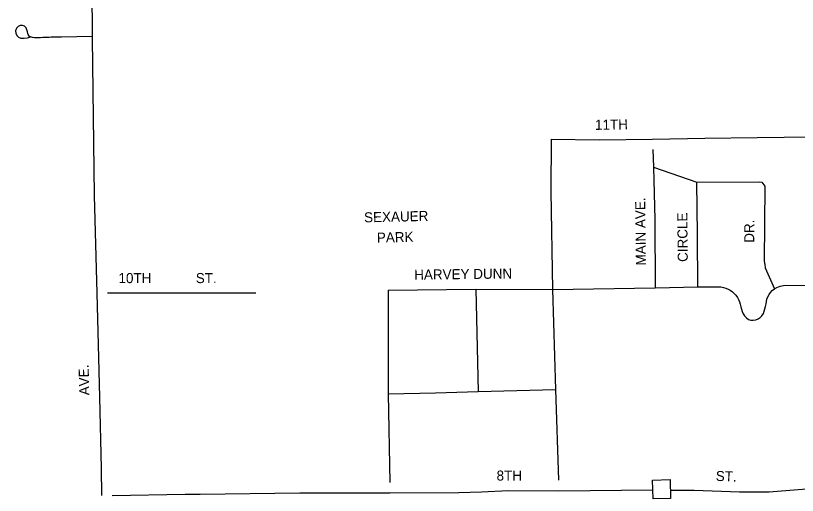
# Model space of a CAD drawing. Extents: x 2204114 to 2230821, y 16088589 to 16113844.
# Drawn here: x 2213332 to 2217064, y 16106034 to 16108326 of the extents above; entities that cross this region are included whole.
import ezdxf

# ---------------------------------------------------------------- set-up
doc = ezdxf.new("R2010")
doc.units = 0
for name, color, linetype in [('L10', 7, 'Continuous'), ('L3', 7, 'Continuous'), ('L9', 7, 'Continuous')]:
    doc.layers.add(name, color=color, linetype=linetype)

msp = doc.modelspace()

# ---------------------------------------------------------------- linework, layer by layer
at = {"layer": 'L3'}
for p, q in [((2213335.5, 16108265), (2213331.9, 16108253.5)), ((2213343.4, 16108273.7), (2213335.5, 16108265)), ((2213353.7, 16108278.6), (2213343.4, 16108273.7)), ((2213364.5, 16108278.8), (2213353.7, 16108278.6)), ((2213374.3, 16108274.7), (2213364.5, 16108278.8)), ((2213381.5, 16108266.8), (2213374.3, 16108274.7)), ((2213385.7, 16108257.5), (2213381.5, 16108266.8)), ((2213388.2, 16108248.2), (2213385.7, 16108257.5)), ((2213331.9, 16108253.5), (2213332.5, 16108241.6)), ((2213332.5, 16108241.6), (2213337.3, 16108230.8)), ((2213337.3, 16108230.8), (2213345.9, 16108222.5)), ((2213345.9, 16108222.5), (2213356.8, 16108217.7)), ((2213356.8, 16108217.7), (2213372.3, 16108217.4)), ((2213372.3, 16108217.4), (2213388.9, 16108219.6)), ((2213389.9, 16108240.7), (2213388.2, 16108248.2)), ((2213388.9, 16108219.6), (2213403.3, 16108223.6)), ((2213391.8, 16108235.2), (2213389.9, 16108240.7)), ((2213394.5, 16108230.2), (2213391.8, 16108235.2)), ((2213398.6, 16108226.2), (2213394.5, 16108230.2)), ((2213403.3, 16108223.6), (2213398.6, 16108226.2)), ((2213411.9, 16108221.1), (2213403.3, 16108223.6)), ((2213421.5, 16108220), (2213411.9, 16108221.1)), ((2213431, 16108219.9), (2213421.5, 16108220)), ((2213441, 16108220.1), (2213431, 16108219.9)), ((2213451.2, 16108220.1), (2213441, 16108220.1)), ((2213461.4, 16108220.4), (2213451.2, 16108220.1)), ((2213471.6, 16108220.8), (2213461.4, 16108220.4)), ((2213481.9, 16108221.1), (2213471.6, 16108220.8)), ((2213492.1, 16108221.6), (2213481.9, 16108221.1)), ((2213502.2, 16108222), (2213492.1, 16108221.6)), ((2213512.3, 16108222.3), (2213502.2, 16108222)), ((2213522.4, 16108222.6), (2213512.3, 16108222.3)), ((2213532, 16108222.9), (2213522.4, 16108222.6)), ((2213541.3, 16108223), (2213532, 16108222.9)), ((2213550.6, 16108223.1), (2213541.3, 16108223)), ((2213697.5, 16108225.7), (2213550.6, 16108223.1)), ((2216373.9, 16107686), (2216377.1, 16107601.5)), ((2216377.1, 16107601.5), (2216585, 16107530.5)), ((2215895.2, 16107017.2), (2216385, 16107025.9)), ((2216385, 16107025.9), (2216589.9, 16107030.8)), ((2215111.1, 16107014.4), (2215110.5, 16106519.2)), ((2215111.1, 16107014.4), (2215528.7, 16107019.7)), ((2215528.7, 16107019.7), (2215540, 16106530.7)), ((2215528.7, 16107019.7), (2215895.2, 16107017.2)), ((2215895.2, 16107017.2), (2215910.4, 16106539.7)), ((2215540, 16106530.7), (2215910.4, 16106539.7)), ((2215910.4, 16106539.7), (2215924.6, 16106106)), ((2215110.5, 16106519.2), (2215118.6, 16106095.8)), ((2213740.2, 16106162.4), (2213742.6, 16106033.4)), ((2215926.2, 16106056), (2216374, 16106059.8)), ((2214213.4, 16106040.2), (2214688.8, 16106046.1))]:
    msp.add_line(p, q, dxfattribs=at)
for points in [[(2213699.6, 16108715.3), (2213696, 16108465.3), (2213697.5, 16108215.7), (2213700.6, 16107965.8), (2213703.9, 16107715.9), (2213706.8, 16107466), (2213719.7, 16106999.9)], [(2215888.3, 16107735), (2215887.1, 16107485.2), (2215895.2, 16107017.2)], [(2215888.3, 16107735), (2216120.5, 16107732), (2216372, 16107736)], [(2216372, 16107736), (2216622.1, 16107739.7), (2216871.9, 16107742.7), (2217260.5, 16107748.2)], [(2216377.1, 16107601.5), (2216384.2, 16107351.7), (2216385, 16107025.9)], [(2216585, 16107530.5), (2216883, 16107531.9), (2216894.2, 16107530.4), (2216908.5, 16107511.1), (2216905.9, 16107152.4), (2216908.7, 16107136.8), (2216910.8, 16107120.7), (2216956, 16107020.5)], [(2216589.9, 16107030.8), (2216587.8, 16107280.8), (2216585, 16107530.5)], [(2216589.9, 16107030.8), (2216687.6, 16107030.6), (2216699.6, 16107029.6), (2216711.1, 16107026.5), (2216722.8, 16107023.3), (2216734, 16107019.4), (2216744.4, 16107013.5), (2216754.3, 16107006.6), (2216763.5, 16106998.8), (2216771.3, 16106989.7), (2216778.2, 16106979.7), (2216783.8, 16106969.2), (2216788.4, 16106958.2), (2216792, 16106946.8), (2216795.1, 16106935.2), (2216797.8, 16106923.5), (2216801.1, 16106911.9), (2216806, 16106901), (2216812.8, 16106891), (2216821, 16106882.1), (2216830.4, 16106874.5), (2216841.6, 16106871.3), (2216853.8, 16106870.8), (2216865.6, 16106872.9), (2216876.9, 16106877.2), (2216887.2, 16106883.4), (2216895.6, 16106891.8), (2216902, 16106902), (2216906.1, 16106913.3), (2216909.8, 16106924.7), (2216912.4, 16106936.4), (2216914.8, 16106948.2), (2216916.7, 16106960), (2216919.4, 16106971.7), (2216923.8, 16106982.9), (2216929.9, 16106993.4), (2216936.8, 16107003.1), (2216944.9, 16107012), (2216956, 16107020.5)], [(2216956, 16107020.5), (2216966.3, 16107027.2), (2216983.1, 16107033.3), (2217006.7, 16107037.5), (2217225.7, 16107035.9)], [(2213719.7, 16106999.9), (2213726.2, 16106753.3), (2213732, 16106503.4), (2213740.2, 16106162.4)], [(2214426.2, 16106999.8), (2214381.4, 16106999.8), (2214361.4, 16106999.8), (2214341.4, 16106999.8), (2214321.4, 16106999.8), (2214301.6, 16106999.8), (2214281.6, 16106999.8), (2214261.6, 16106999.8), (2214241.6, 16106999.8), (2214221.6, 16106999.8), (2214201.6, 16106999.8), (2214181.6, 16106999.8), (2214161.6, 16106999.9), (2214141.6, 16106999.9), (2214121.6, 16106999.9), (2214101.6, 16106999.9), (2214081.6, 16106999.9), (2214061.6, 16106999.9), (2214041.6, 16106999.9), (2213769.8, 16106999.9)], [(2214479, 16107000), (2214454, 16107000.1), (2214426.2, 16106999.8)], [(2215110.5, 16106519.2), (2215335.9, 16106523.7), (2215540, 16106530.7)], [(2215556.1, 16106051.5), (2215684.5, 16106056.5), (2215926.2, 16106056)], [(2216458.1, 16106059.6), (2216572.3, 16106058.4), (2216787.7, 16106051.2), (2216855.4, 16106050.4)], [(2216855.4, 16106050.4), (2216929.2, 16106051), (2217148.2, 16106068.1), (2217273.8, 16106076.5)], [(2213792.6, 16106034.1), (2214140.9, 16106039.2), (2214213.4, 16106040.2)], [(2214688.8, 16106046.1), (2214877.3, 16106045.8), (2215119.5, 16106045.8)], [(2215119.5, 16106045.8), (2215448.3, 16106048.4), (2215556.1, 16106051.5)]]:
    msp.add_lwpolyline(points, dxfattribs=at)
at = {"layer": 'L9'}
msp.add_lwpolyline([(2216375.3, 16106016.8), (2216372.5, 16106106.9), (2216456.5, 16106109.5), (2216459.4, 16106019.5)], close=True, dxfattribs=at)

# ---------------------------------------------------------------- texts
at = {"layer": 'L10'}
for s, rotation, p in [('SEXAUER', 1.3881, (2214996.2, 16107337.7)), ('PARK', 1.3894, (2215057.2, 16107241))]:
    msp.add_text(s, height=48.02, rotation=rotation, dxfattribs=at).set_placement(p)
at = {"layer": 'L9'}
for s, height, rotation, p in [('11TH', 48.03, 0.895, (2216098.6, 16107779.7)), ('MAIN AVE.', 48.03, 90.6493, (2216341.4, 16107132.3)), ('CIRCLE', 48.03, 90.6493, (2216541.4, 16107149.4)), ('DR.', 48.03, 89.5911, (2216858.5, 16107240.4)), ('HARVEY DUNN', 48.034, 0.7258, (2215235.2, 16107064)), ('10TH', 48.03, 359.9714, (2213823, 16107047.9)), ('AVE.', 48.03, 91.334, (2213683.8, 16106512.5)), ('8TH', 48.03, 359.872, (2215628.2, 16106104.6)), ('ST.', 48.03, 358.0884, (2216674.2, 16106103.1))]:
    msp.add_text(s, height=height, rotation=rotation, dxfattribs=at).set_placement(p)
msp.add_text('ST.', height=48.03, dxfattribs=at).set_placement((2214192, 16107047.8))

doc.saveas('drawing.dxf')
